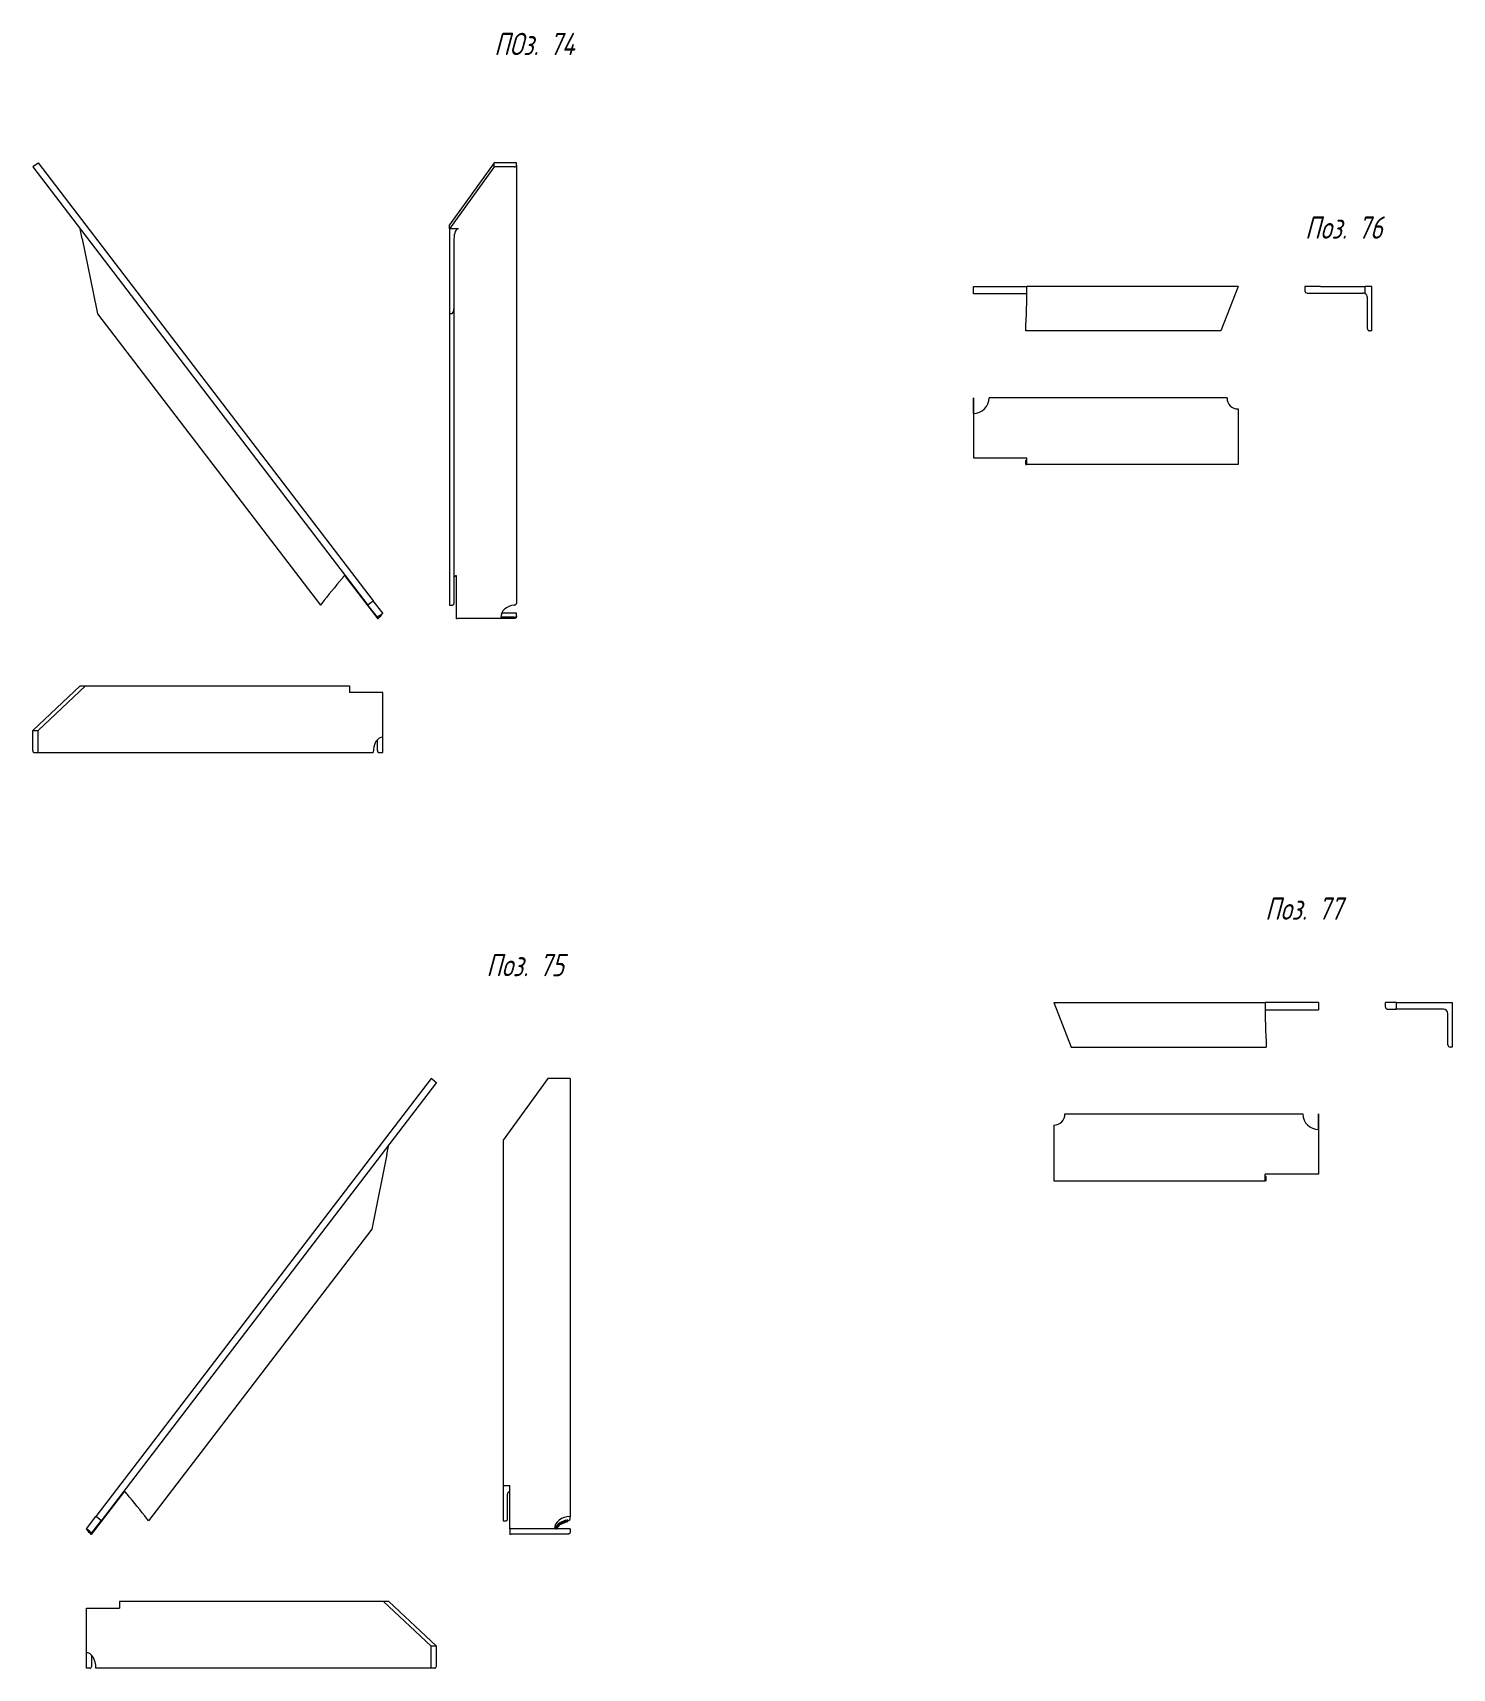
# Model space of a CAD drawing. Header units: millimetres. Extents: x 0 to 3617, y -258 to 680.
# Drawn here: x 3298.8 to 3617.3, y 26.2 to 393.2 of the extents above; entities that cross this region are included whole.
import ezdxf

# ---------------------------------------------------------------- set-up
doc = ezdxf.new("R2010")
doc.units = ezdxf.units.MM
doc.linetypes.add('K5LT_BASIC', pattern=[0])
doc.layers.add('Системный слой (1)', color=7, linetype='Continuous', true_color=0x909090)
doc.styles.add('KTEXTSTYLE', font='GOST_AU.SHX', dxfattribs={"width": 0.96, "height": 5})

# ---------------------------------------------------------------- blocks, each defined once
blk = doc.blocks.new('U5')
at = {"layer": 'Системный слой (1)', "color": 5, "linetype": 'K5LT_BASIC', "lineweight": 60, "true_color": 0x0000ff}
for p, q in [((3417.05, 58.63), (3418.6, 59.27)), ((3418.6, 59.27), (3418.89, 59.31)), ((3416.08, 57.47), (3417.05, 58.63))]:
    blk.add_line(p, q, dxfattribs=at)

msp = doc.modelspace()

# ---------------------------------------------------------------- linework, layer by layer
at = {"color": 1}
for p, q in [((3299.225, 363.4377), (3298.8278, 363.1339)), ((3299.225, 363.4377), (3300.0192, 364.0452)), ((3300.0192, 364.0452), (3375.2215, 265.7282)), ((3402.3479, 364.0452), (3392.3479, 350.1452)), ((3402.3479, 363.1339), (3402.3479, 364.0452)), ((3407.3479, 364.0452), (3402.3479, 364.0452)), ((3407.3479, 363.4377), (3407.3479, 364.0452)), ((3407.3479, 363.4377), (3407.3479, 265.1207)), ((3298.8278, 363.1339), (3374.0519, 264.7884)), ((3402.3479, 363.1339), (3392.3479, 349.2339)), ((3406.8479, 363.1339), (3402.3479, 363.1339)), ((3309.9164, 346.9911), (3309.4599, 349.2339)), ((3392.3479, 349.2339), (3392.3479, 350.1452)), ((3394.3479, 349.2339), (3392.3479, 349.2339)), ((3392.3479, 349.2339), (3392.3479, 330.1698)), ((3309.9164, 346.9911), (3313.1122, 331.2912)), ((3393.3479, 346.9911), (3393.3479, 331.2912)), ((3521.8933, 334.6572), (3509.8927, 334.6572)), ((3509.9006, 336.2912), (3521.9006, 336.2912)), ((3569.2895, 336.2912), (3521.9006, 336.2912)), ((3569.2895, 336.2912), (3565.4006, 326.2912)), ((3587.7895, 336.2912), (3584.2895, 336.2912)), ((3584.2895, 336.2912), (3584.2895, 335.2912)), ((3584.7895, 334.7912), (3597.2895, 334.7912)), ((3587.7895, 336.2912), (3597.7895, 336.2912)), ((3599.2895, 336.2912), (3597.7895, 336.2912)), ((3597.7895, 334.6572), (3597.7895, 336.2912)), ((3599.2895, 326.2912), (3599.2895, 336.2912)), ((3313.1122, 331.2912), (3313.3405, 330.1698)), ((3393.3479, 331.2912), (3393.3479, 265.161)), ((3598.2895, 326.7912), (3598.2895, 333.7912)), ((3313.3405, 330.1698), (3363.3777, 264.7527)), ((3392.3479, 330.1698), (3392.3479, 264.7527)), ((3392.8479, 330.1698), (3392.3479, 330.1698)), ((3565.4006, 326.2912), (3521.6242, 326.2912)), ((3599.2895, 326.2912), (3598.7895, 326.2912)), ((3509.894, 310.7912), (3509.894, 298.2912)), ((3509.9006, 311.2912), (3509.8977, 311.2912)), ((3509.9006, 307.7912), (3509.9006, 311.2912)), ((3566.7895, 311.2912), (3513.4006, 311.2912)), ((3569.2895, 308.7912), (3569.2895, 296.2912)), ((3509.9006, 307.7912), (3509.9006, 297.7912)), ((3509.8927, 297.7912), (3509.9006, 297.7912)), ((3509.9006, 297.7912), (3521.9006, 297.7912)), ((3521.9006, 296.2912), (3521.9006, 297.7912)), ((3521.6242, 296.2912), (3521.6242, 296.7912)), ((3521.6242, 296.2912), (3521.9006, 296.2912)), ((3521.6511, 297.2912), (3521.8834, 297.2912)), ((3569.2895, 296.2912), (3521.9006, 296.2912)), ((3368.8051, 271.4274), (3376.2738, 261.663)), ((3393.8479, 271.4274), (3393.8479, 261.663)), ((3376.1565, 262.0369), (3374.0519, 264.7884)), ((3374.4272, 265.1207), (3375.2215, 265.7282)), ((3377.3479, 262.9482), (3375.2215, 265.7282)), ((3392.3479, 264.7527), (3392.8479, 264.7527)), ((3376.5536, 262.3407), (3376.1565, 262.0369)), ((3376.1565, 262.0369), (3376.3615, 261.7689)), ((3376.5536, 262.3407), (3377.3479, 262.9482)), ((3406.8479, 261.7689), (3394.3479, 261.7689)), ((3406.8479, 262.0369), (3403.8479, 262.0369)), ((3407.3479, 262.9482), (3404.0413, 262.9482)), ((3407.3479, 262.3407), (3407.3479, 262.9482)), ((3407.3479, 262.3407), (3407.3479, 262.1633)), ((3298.8278, 236.663), (3309.4599, 246.663)), ((3300.0192, 236.663), (3310.6513, 246.663)), ((3309.4599, 246.663), (3310.6513, 246.663)), ((3310.6513, 246.663), (3369.8947, 246.663)), ((3369.8947, 246.663), (3369.8947, 245.163)), ((3377.3479, 245.163), (3369.8947, 245.163)), ((3377.3479, 235.163), (3377.3479, 245.163)), ((3298.8278, 232.163), (3298.8278, 236.663)), ((3298.8278, 236.663), (3300.0192, 236.663)), ((3300.0192, 231.663), (3300.0192, 236.663)), ((3377.3479, 231.663), (3377.3479, 235.163)), ((3299.225, 231.663), (3300.0192, 231.663)), ((3300.0192, 231.663), (3375.2215, 231.663)), ((3376.1565, 232.163), (3376.1565, 234.562)), ((3376.5536, 231.663), (3377.3479, 231.663)), ((3527.9393, 175.5851), (3575.3282, 175.5851)), ((3527.9393, 175.5851), (3531.8282, 165.5851)), ((3587.3282, 175.5851), (3575.3282, 175.5851)), ((3575.3355, 173.9511), (3587.3361, 173.9511)), ((3602.3361, 174.5851), (3602.3361, 175.5851)), ((3604.8361, 175.5851), (3602.3361, 175.5851)), ((3602.8361, 174.0851), (3604.7671, 174.0851)), ((3615.3361, 174.0851), (3604.7671, 174.0851)), ((3604.8361, 175.5851), (3617.3361, 175.5851)), ((3616.3361, 166.0851), (3616.3361, 173.0851)), ((3617.3361, 175.5851), (3617.3361, 165.5851)), ((3531.8282, 165.5851), (3575.6046, 165.5851)), ((3617.3361, 165.5851), (3616.8361, 165.5851)), ((3388.1995, 158.5708), (3312.9972, 60.2539)), ((3388.9937, 157.9633), (3388.1995, 158.5708)), ((3388.9937, 157.9633), (3389.3909, 157.6595)), ((3414.3909, 158.5708), (3404.3909, 144.6708)), ((3419.3909, 158.5708), (3414.3909, 158.5708)), ((3419.3909, 158.5708), (3419.3909, 60.2539)), ((3389.3909, 157.6595), (3314.1668, 59.314)), ((3530.4393, 150.5851), (3583.8282, 150.5851)), ((3587.3282, 147.0851), (3587.3282, 150.5851)), ((3587.3282, 150.5851), (3587.3311, 150.5851)), ((3527.9393, 148.0851), (3527.9393, 135.5851)), ((3587.3282, 147.0851), (3587.3282, 137.0851)), ((3587.3348, 150.0851), (3587.3348, 137.5851)), ((3378.3023, 141.5167), (3378.7588, 143.7595)), ((3404.3909, 144.6708), (3404.3909, 67.2179)), ((3378.3023, 141.5167), (3375.1065, 125.8168)), ((3575.3282, 135.5851), (3575.3282, 137.0851)), ((3587.3282, 137.0851), (3575.3282, 137.0851)), ((3575.5776, 136.5851), (3575.3454, 136.5851)), ((3575.6046, 135.5851), (3575.6046, 136.0851)), ((3587.3361, 137.0851), (3587.3282, 137.0851)), ((3527.9393, 135.5851), (3575.3282, 135.5851)), ((3575.6046, 135.5851), (3575.3282, 135.5851)), ((3375.1065, 125.8168), (3374.8782, 124.6954)), ((3374.8782, 124.6954), (3324.841, 59.2783)), ((3404.3909, 67.2179), (3404.3909, 59.2783)), ((3404.3909, 67.2179), (3405.8909, 67.2179)), ((3405.8909, 57.4739), (3405.8909, 67.2179)), ((3319.4136, 65.953), (3311.9449, 56.1886)), ((3405.3909, 59.6867), (3405.3909, 65.2775)), ((3310.8708, 57.4739), (3312.9972, 60.2539)), ((3312.0622, 56.5625), (3314.1668, 59.314)), ((3313.7915, 59.6463), (3312.9972, 60.2539)), ((3404.3909, 59.2783), (3404.8909, 59.2783)), ((3419.3909, 59.6463), (3419.3909, 60.2539)), ((3311.6651, 56.8663), (3310.8708, 57.4739)), ((3311.6651, 56.8663), (3312.0622, 56.5625)), ((3312.0622, 56.5625), (3311.8572, 56.2945)), ((3415.8909, 57.4739), (3405.8909, 57.4739)), ((3405.8909, 57.4739), (3405.8909, 56.1886)), ((3418.8909, 56.2945), (3406.3909, 56.2945)), ((3419.3909, 57.4739), (3415.8909, 57.4739)), ((3419.3909, 57.4739), (3419.3909, 56.6889)), ((3318.324, 41.1886), (3318.324, 39.6886)), ((3377.5674, 41.1886), (3318.324, 41.1886)), ((3378.7588, 41.1886), (3377.5674, 41.1886)), ((3388.1995, 31.1886), (3377.5674, 41.1886)), ((3389.3909, 31.1886), (3378.7588, 41.1886)), ((3310.8708, 29.6886), (3310.8708, 39.6886)), ((3310.8708, 39.6886), (3318.324, 39.6886)), ((3310.8708, 26.1886), (3310.8708, 29.6886)), ((3389.3909, 31.1886), (3388.1995, 31.1886)), ((3388.1995, 26.1886), (3388.1995, 31.1886)), ((3389.3909, 26.6886), (3389.3909, 31.1886)), ((3311.6651, 26.1886), (3310.8708, 26.1886)), ((3312.0622, 26.6886), (3312.0622, 29.0876)), ((3388.1995, 26.1886), (3312.9972, 26.1886)), ((3388.9937, 26.1886), (3388.1995, 26.1886))]:
    msp.add_line(p, q, dxfattribs=at)
for centre, radius, start, end in [((3340.9006, 336.2912), 169, 359.446028, 0), ((3340.9006, 336.2912), 181, 356.832875, 0), ((3584.7895, 335.2912), 0.5, 180, 270), ((3597.2895, 333.7912), 1, 60, 90), ((3597.2895, 333.7912), 1, 0, 60), ((3598.7895, 326.7912), 0.5, 180, 270), ((3509.9006, 311.2912), 3.5, 270, 0), ((3569.2895, 311.2912), 2.5, 180, 270), ((3506.4857, 153.9325), 181, 139.803511, 142.08278), ((3506.4857, 153.9325), 181, 139.522981, 139.803511), ((3506.4857, 153.9325), 181, 142.08278, 142.246451), ((3506.4857, 153.9325), 169, 140.350813, 140.397422), ((3506.4857, 153.9325), 169, 140.176943, 140.350813), ((3506.4857, 153.9325), 169, 139.82956, 140.176943), ((3756.3282, 175.5851), 181, 180, 183.167125), ((3756.3282, 175.5851), 169, 180, 180.553972), ((3602.8361, 174.5851), 0.5, 180, 270), ((3615.3361, 173.0851), 1, 0, 90), ((3616.8361, 166.0851), 0.5, 180, 270), ((3527.9393, 150.5851), 2.5, 270, 0), ((3587.3282, 150.5851), 3.5, 180, 270), ((3181.733, -51.5419), 181, 40.196489, 40.477019), ((3181.733, -51.5419), 181, 37.91722, 40.196489), ((3181.733, -51.5419), 181, 37.753549, 37.91722), ((3181.733, -51.5419), 169, 39.823057, 40.17044), ((3181.733, -51.5419), 169, 39.649187, 39.823057), ((3181.733, -51.5419), 169, 39.602578, 39.649187)]:
    msp.add_arc(centre, radius, start, end, dxfattribs=at)
for centre, major_axis, ratio, start_param, end_param in [((3406.8479, 363.4377), (0.5, 0), 0.60754532, 4.71238898, 6.28318531), ((3394.3479, 346.9911), (0, -2.2428), 0.44586368, 3.14159265, 4.71238898), ((3392.8479, 331.2912), (0, -1.1214), 0.44586368, 0, 1.57079633), ((3407.3479, 262.0369), (-3.5, 0), 0.79428502, 4.85573655, 6.28318531), ((3406.8479, 262.3407), (0.5, 0), 0.60754532, 4.71238898, 6.28318531), ((3377.3479, 231.663), (0, 3.5), 0.60754532, 0, 1.57079633), ((3299.225, 232.163), (0, -0.5), 0.79428502, 4.71238898, 6.28318531), ((3376.5536, 232.163), (0, -0.5), 0.79428502, 4.71238898, 6.28318531), ((3602.3361, 175.5851), (0, 6.4286), 0.38888889, 4.47688474, 4.71238898), ((3419.3909, 57.4739), (-3.5, 0), 0.79428502, 4.71238898, 6.28318531), ((3310.8708, 26.1886), (0, 3.5), 0.60754532, 4.71238898, 6.28318531), ((3311.6651, 26.6886), (0, -0.5), 0.79428502, 0, 1.57079633), ((3388.9937, 26.6886), (0, -0.5), 0.79428502, 0, 1.57079633)]:
    msp.add_ellipse(centre, major_axis=major_axis, ratio=ratio, start_param=start_param, end_param=end_param, dxfattribs=at)
for points, knots in [([(3509.8977, 311.2912), (3509.8974, 311.2912), (3509.8969, 311.2811), (3509.8961, 311.2385), (3509.8954, 311.1712), (3509.8945, 311.0574), (3509.894, 310.9216), (3509.894, 310.8193), (3509.894, 310.7912)], [0, 0, 0, 0, 1.41118776, 2.79796108, 4.05965836, 5.50290006, 8.04484232, 9, 9, 9, 9]), ([(3509.894, 298.2912), (3509.894, 298.1473), (3509.8936, 297.9752), (3509.8929, 297.8197), (3509.8927, 297.7912)], [0, 0, 0, 0, 4.06276943, 5, 5, 5, 5]), ([(3521.8834, 297.2912), (3521.884, 297.2912), (3521.8854, 297.2985), (3521.8869, 297.3266), (3521.8884, 297.3713), (3521.8895, 297.4187), (3521.8905, 297.4792), (3521.8912, 297.5342), (3521.8921, 297.6163), (3521.8928, 297.7037), (3521.8932, 297.7717), (3521.8933, 297.7912)], [0, 0, 0, 0, 1.58605655, 3.49544037, 4.37356881, 6.18165728, 7.11807317, 8.15105635, 9.26190794, 11.23292724, 12, 12, 12, 12]), ([(3521.6242, 296.7912), (3521.6242, 296.8626), (3521.6255, 296.9752), (3521.6299, 297.1034), (3521.6341, 297.181), (3521.6393, 297.2436), (3521.645, 297.2824), (3521.6493, 297.2912), (3521.6511, 297.2912)], [0, 0, 0, 0, 2.4517791, 3.87794833, 5.13895187, 6.20957063, 7.78698193, 9, 9, 9, 9]), ([(3393.3479, 270.7519), (3393.3479, 270.8012), (3393.3587, 270.8904), (3393.4026, 271.0161), (3393.466, 271.1266), (3393.5425, 271.2184), (3393.6451, 271.3118), (3393.7454, 271.3781), (3393.8262, 271.4176), (3393.8479, 271.4274)], [0, 0, 0, 0, 1.82066493, 3.29205814, 4.78736142, 6.26050072, 7.30644004, 9.29454756, 10, 10, 10, 10]), ([(3374.0519, 264.7884), (3374.0484, 264.793), (3374.0496, 264.8043), (3374.0639, 264.8242), (3374.0776, 264.8394), (3374.0902, 264.8521), (3374.1073, 264.8682), (3374.1375, 264.8948), (3374.1803, 264.9299), (3374.2398, 264.9769), (3374.3018, 265.0247), (3374.367, 265.0746), (3374.4079, 265.1059), (3374.4272, 265.1207)], [0, 0, 0, 0, 2.11493048, 3.5155333, 4.10264217, 4.7250426, 5.50251366, 6.40892056, 8.21133346, 9.49723165, 11.273193, 12.71784992, 14, 14, 14, 14]), ([(3392.8479, 264.7527), (3392.8928, 264.7527), (3392.9673, 264.761), (3393.0708, 264.7926), (3393.1533, 264.8343), (3393.2249, 264.8893), (3393.2899, 264.9622), (3393.3366, 265.0538), (3393.3479, 265.1268), (3393.3479, 265.161)], [0, 0, 0, 0, 1.68221681, 2.80338072, 4.15563577, 5.34008669, 6.53768536, 8.37802157, 10, 10, 10, 10]), ([(3406.8479, 264.7884), (3406.8816, 264.7923), (3406.9428, 264.8023), (3407.0105, 264.8199), (3407.0609, 264.8362), (3407.0899, 264.8471), (3407.1198, 264.8597), (3407.144, 264.8709), (3407.181, 264.8902), (3407.2191, 264.9142), (3407.2557, 264.943), (3407.2848, 264.9713), (3407.3096, 265.0022), (3407.331, 265.0389), (3407.3447, 265.0782), (3407.3479, 265.1072), (3407.3479, 265.1207)], [0, 0, 0, 0, 2.17739953, 3.99629062, 4.62006342, 5.73755173, 6.10529493, 6.87728246, 7.64085229, 9.1811292, 10.3028698, 11.44851745, 12.71601956, 13.93488546, 15.57719231, 17, 17, 17, 17]), ([(3394.3479, 261.7689), (3394.2693, 261.7689), (3394.116, 261.7544), (3393.9521, 261.7077), (3393.8664, 261.6715), (3393.8479, 261.663)], [0, 0, 0, 0, 2.65628224, 5.26531374, 6, 6, 6, 6]), ([(3407.3479, 262.1633), (3407.3479, 262.1302), (3407.338, 262.0688), (3407.2974, 261.9836), (3407.24, 261.9143), (3407.1692, 261.8582), (3407.0755, 261.8077), (3406.9664, 261.7758), (3406.8819, 261.7689), (3406.8479, 261.7689)], [0, 0, 0, 0, 1.62524933, 3.01598472, 4.43359119, 5.6369797, 6.83389613, 8.73248267, 10, 10, 10, 10]), ([(3587.3311, 150.5851), (3587.3314, 150.5851), (3587.3319, 150.575), (3587.3326, 150.5324), (3587.3334, 150.4651), (3587.3342, 150.3513), (3587.3347, 150.2155), (3587.3348, 150.1132), (3587.3348, 150.0851)], [0, 0, 0, 0, 1.41118776, 2.79796108, 4.05965836, 5.50290006, 8.04484232, 9, 9, 9, 9]), ([(3575.3454, 136.5851), (3575.3448, 136.5851), (3575.3434, 136.5924), (3575.3418, 136.6204), (3575.3404, 136.6651), (3575.3393, 136.7126), (3575.3383, 136.7731), (3575.3376, 136.828), (3575.3367, 136.9102), (3575.336, 136.9976), (3575.3356, 137.0656), (3575.3355, 137.0851)], [0, 0, 0, 0, 1.58605655, 3.49544037, 4.37356881, 6.18165728, 7.11807317, 8.15105635, 9.26190794, 11.23292724, 12, 12, 12, 12]), ([(3575.6046, 136.0851), (3575.6046, 136.1565), (3575.6033, 136.2691), (3575.5989, 136.3973), (3575.5947, 136.4749), (3575.5895, 136.5375), (3575.5838, 136.5763), (3575.5795, 136.5851), (3575.5776, 136.5851)], [0, 0, 0, 0, 2.4517791, 3.87794833, 5.13895187, 6.20957063, 7.78698193, 9, 9, 9, 9]), ([(3587.3348, 137.5851), (3587.3348, 137.4412), (3587.3351, 137.2691), (3587.3359, 137.1136), (3587.3361, 137.0851)], [0, 0, 0, 0, 4.06276943, 5, 5, 5, 5]), ([(3405.3909, 65.2775), (3405.3909, 65.3268), (3405.4017, 65.416), (3405.4456, 65.5418), (3405.509, 65.6522), (3405.5855, 65.7441), (3405.6881, 65.8374), (3405.7884, 65.9037), (3405.8692, 65.9433), (3405.8909, 65.953)], [0, 0, 0, 0, 1.82066493, 3.29205814, 4.78736142, 6.26050072, 7.30644004, 9.29454756, 10, 10, 10, 10]), ([(3314.1668, 59.314), (3314.1703, 59.3186), (3314.1691, 59.3299), (3314.1548, 59.3498), (3314.1411, 59.365), (3314.1285, 59.3777), (3314.1114, 59.3939), (3314.0812, 59.4204), (3314.0384, 59.4556), (3313.9789, 59.5025), (3313.9169, 59.5503), (3313.8517, 59.6003), (3313.8108, 59.6315), (3313.7915, 59.6463)], [0, 0, 0, 0, 2.11493048, 3.5155333, 4.10264217, 4.7250426, 5.50251366, 6.40892056, 8.21133346, 9.49723165, 11.273193, 12.71784992, 14, 14, 14, 14]), ([(3404.8909, 59.2783), (3404.9358, 59.2783), (3405.0103, 59.2866), (3405.1138, 59.3182), (3405.1963, 59.36), (3405.2679, 59.415), (3405.3329, 59.4878), (3405.3795, 59.5794), (3405.3909, 59.6524), (3405.3909, 59.6867)], [0, 0, 0, 0, 1.68221681, 2.80338072, 4.15563577, 5.34008669, 6.53768536, 8.37802157, 10, 10, 10, 10]), ([(3418.8909, 59.314), (3418.9246, 59.3179), (3418.9858, 59.328), (3419.0535, 59.3455), (3419.1039, 59.3618), (3419.1329, 59.3727), (3419.1628, 59.3853), (3419.187, 59.3965), (3419.224, 59.4159), (3419.2621, 59.4398), (3419.2987, 59.4686), (3419.3278, 59.4969), (3419.3526, 59.5278), (3419.374, 59.5646), (3419.3877, 59.6038), (3419.3909, 59.6328), (3419.3909, 59.6463)], [0, 0, 0, 0, 2.17739953, 3.99629062, 4.62006342, 5.73755173, 6.10529493, 6.87728246, 7.64085229, 9.1811292, 10.3028698, 11.44851745, 12.71601956, 13.93488546, 15.57719231, 17, 17, 17, 17]), ([(3406.3909, 56.2945), (3406.3123, 56.2945), (3406.159, 56.2801), (3405.9951, 56.2333), (3405.9094, 56.1971), (3405.8909, 56.1886)], [0, 0, 0, 0, 2.65628224, 5.26531374, 6, 6, 6, 6]), ([(3419.3909, 56.6889), (3419.3909, 56.6558), (3419.381, 56.5945), (3419.3403, 56.5092), (3419.283, 56.4399), (3419.2122, 56.3838), (3419.1185, 56.3333), (3419.0094, 56.3014), (3418.9249, 56.2945), (3418.8909, 56.2945)], [0, 0, 0, 0, 1.62524933, 3.01598472, 4.43359119, 5.6369797, 6.83389613, 8.73248267, 10, 10, 10, 10])]:
    msp.add_open_spline(points, degree=3, knots=knots, dxfattribs=at)

# ---------------------------------------------------------------- block references
msp.add_blockref('U5', (0, 0))

# ---------------------------------------------------------------- texts
at = {"color": 7, "char_height": 2.5, "attachment_point": 1, "style": 'KTEXTSTYLE'}
for s, insert in [('\\H3.5;\\W0.965;\\Q15;\\Q15;\\H5.00;ПОз. 74', (3402.3479, 393.1892)), ('\\H3.5;\\W0.965;\\Q15;\\Q15;\\H5.00;Поз. 76', (3584.2895, 351.9911)), ('\\H3.5;\\W0.965;\\Q15;\\Q15;\\H5.00;Поз. 77', (3575.3282, 199.1613)), ('\\H3.5;\\W0.965;\\Q15;\\Q15;\\H5.00;Поз. 75', (3400.5979, 186.4835))]:
    msp.add_mtext(s, dxfattribs=dict(at, insert=insert))

doc.saveas('drawing.dxf')
